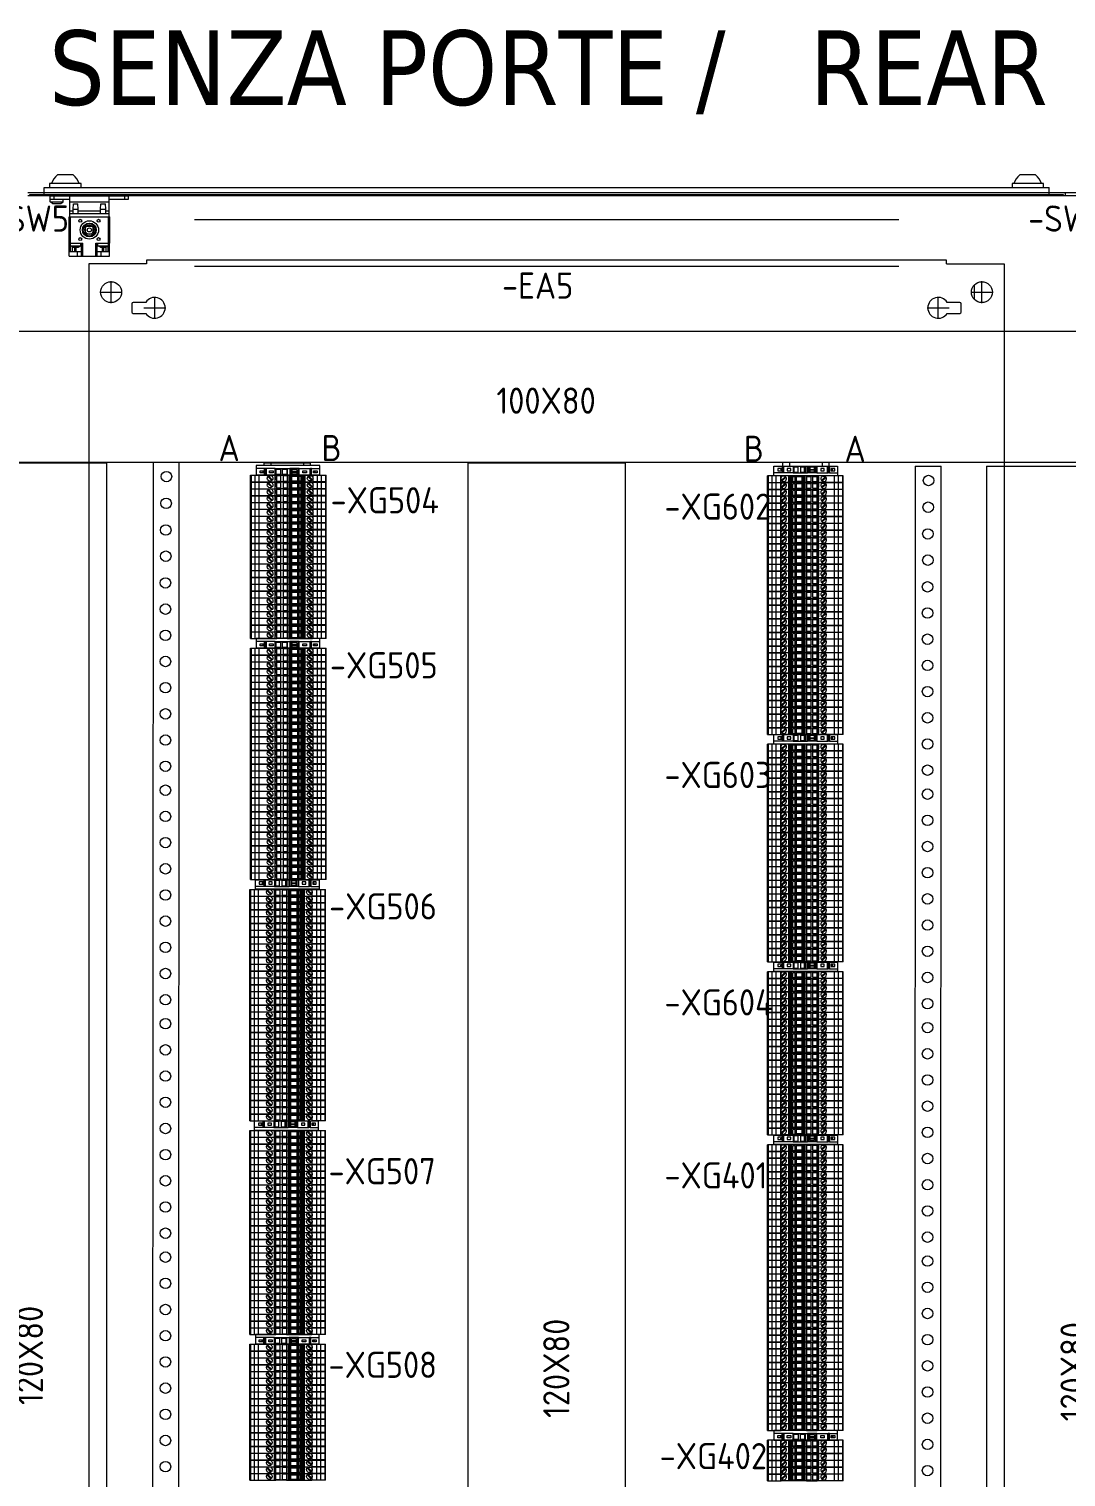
# Model space of a CAD drawing. Header units: millimetres. Extents: x 4959 to 7449, y 754 to 2938.
# Drawn here: x 5863 to 6655, y 1833 to 2938 of the extents above; entities that cross this region are included whole.
import ezdxf
from ezdxf.enums import TextEntityAlignment as Align

# ---------------------------------------------------------------- set-up
doc = ezdxf.new("R2010")
doc.units = ezdxf.units.MM
doc.set_wipeout_variables(frame=1)
doc.layers.add('! NO PLOT !', color=7, linetype='Continuous', true_color=0xff75dd, plot=False)
for name, color, linetype, lineweight in [('000-PI-Oprema', 30, 'Continuous', 5), ('0_1', 7, 'Continuous', 0), ('SI-ORMAR-Oprema', 30, 'Continuous', 5)]:
    doc.layers.add(name, color=color, linetype=linetype, lineweight=lineweight)
for name, color, linetype in [('000-PI-ORMAR', 2, 'Continuous'), ('000-PI_TEXT', 7, 'Continuous'), ('002-PI-Kabelska kanalica', 150, 'Continuous'), ('004-PI-DIN Šina', 3, 'Continuous')]:
    doc.layers.add(name, color=color, linetype=linetype)
doc.styles.add('PI0', font='isocpeur.ttf', dxfattribs={"width": 0.9})
doc.styles.add('Tahoma', font='tahoma.ttf')

# ---------------------------------------------------------------- blocks, each defined once
blk = doc.blocks.new('2000x800_montazna ploca')
at = {"layer": '! NO PLOT !', "color": 18, "linetype": 'ByBlock', "lineweight": 0, "true_color": 0x000000}
for p, q in [((-4316.7, 1616.3), (-4316.7, 1633.1)), ((-3657.7, 1630), (-3657.7, 1619.4)), ((-3651.7, 1616.3), (-3651.7, 1633.1)), ((-4325.1, 1624.7), (-4308.3, 1624.7)), ((-4300.9, 1615.9), (-4300.9, 1609.5)), ((-4290.2, 1616.9), (-4299.9, 1616.9)), ((-4283.4, 1604.3), (-4283.4, 1621.1)), ((-3685, 1604.3), (-3685, 1621.1)), ((-3668.5, 1616.9), (-3678.2, 1616.9)), ((-3667.5, 1609.5), (-3667.5, 1615.9)), ((-3660.1, 1624.7), (-3643.3, 1624.7)), ((-4299.9, 1608.5), (-4290.2, 1608.5)), ((-4291.8, 1612.7), (-4275, 1612.7)), ((-3693.4, 1612.7), (-3676.6, 1612.7)), ((-3678.2, 1608.5), (-3668.5, 1608.5))]:
    blk.add_line(p, q, dxfattribs=at)
for centre in [(-4316.7, 1624.7), (-3651.7, 1624.7)]:
    blk.add_circle(centre, 8, dxfattribs=at)
for centre, radius, start, end in [((-4299.9, 1615.9), 1, 90, 180), ((-4283.4, 1612.7), 8, 211.6682, 148.3318), ((-3685, 1612.7), 8, 31.6682, 328.3318), ((-3668.5, 1615.9), 1, 0, 90), ((-4299.9, 1609.5), 1, 180, 270), ((-3668.5, 1609.5), 1, 270, 0)]:
    blk.add_arc(centre, radius, start, end, dxfattribs=at)
at = {"layer": '000-PI-ORMAR', "color": 18, "linetype": 'ByBlock', "lineweight": 0, "true_color": 0x000000}
for p, q in [((-4289.7, 1649.2), (-4289.7, 1646.2)), ((-3678.7, 1649.2), (-4289.7, 1649.2)), ((-3678.7, 1646.2), (-3678.7, 1649.2)), ((-4289.7, 1646.2), (-4333.7, 1646.2)), ((-4333.7, 1646.2), (-4333.7, -243.8)), ((-3678.7, 1646.2), (-3634.7, 1646.2)), ((-3634.7, 1646.2), (-3634.7, -243.8))]:
    blk.add_line(p, q, dxfattribs=at)
blk = doc.blocks.new('*U208')
at = {"layer": '002-PI-Kabelska kanalica', "color": 0, "linetype": 'ByBlock', "lineweight": 0}
for p, q in [((100, -100), (100, 1327)), ((-20, -100), (100, -100))]:
    blk.add_line(p, q, dxfattribs=at)
blk = doc.blocks.new('sklopka_vrata_8MF1000-2VL')
at = {"layer": '000-PI-Oprema', "color": 0, "linetype": 'ByBlock', "lineweight": 0}
for p, q in [((-30, 0), (30, 0)), ((-30, -4.5), (-30, 0)), ((-27, -2.5), (-27, 0)), ((-15, -16), (-15, 0)), ((15, -16), (15, 0)), ((27, -2.5), (27, 0)), ((30, -2.5), (30, 0)), ((-30, -2.5), (-27, -2.5)), ((-28.1, -5.75), (-30, -4.5)), ((-30, -4.5), (-20, -4.5)), ((-28.1, -5.75), (-21.9, -5.75)), ((-27, -2.5), (-15, -2.5)), ((-21.9, -5.75), (-20, -4.5)), ((-20, -4.5), (-20, -2.5)), ((-15, -4.5), (15, -4.5)), ((-12.5, -10), (-12.2, -6)), ((-12.5, -10), (-8.5, -10)), ((-12.5, -13.499994), (-12.5, -10)), ((-12.2, -6), (-8.8, -6)), ((-8.5, -10), (-8.8, -6)), ((-8.5, -13.499994), (-8.5, -10)), ((8.5, -10), (8.8, -6)), ((8.5, -10), (12.5, -10)), ((8.5, -13.499994), (8.5, -10)), ((8.8, -6), (12.2, -6)), ((12.5, -10), (12.2, -6)), ((12.5, -13.499994), (12.5, -10)), ((15, -2.5), (30, -2.5)), ((-15.5, -16), (15.5, -16)), ((-15.5, -36), (-15.5, -16)), ((-15, -11.5), (-12.499996, -11.5)), ((-15, -13.5), (15, -13.5)), ((-14.5, -38), (-14.5, -16)), ((-8.499996, -11.5), (8.500004, -11.5)), ((12.500004, -11.5), (15, -11.5)), ((14.5, -38), (14.5, -16)), ((15.5, -36), (15.5, -16)), ((-3, -27.802775), (-3, -24.197225)), ((-1.802776, -23), (1.802776, -23)), ((-1.802776, -29), (1.802776, -29)), ((3, -27.802775), (3, -24.197225)), ((-15.5, -36), (-5, -36)), ((-15.49, -42.49), (-8.99, -42.49)), ((-15.49, -45.99), (-15.49, -42.49)), ((-15.400001, -42.49), (-15.400001, -36)), ((-12.6, -39.25), (-14.5, -38)), ((-14.5, -38), (-6.5, -38)), ((-14.400001, -42.49), (-14.400001, -38.065784)), ((-12.936492, -42.49), (-12.936492, -39.02862)), ((-12.6, -39.25), (-8.4, -39.25)), ((-11.000001, -42.49), (-11.000001, -39.249996)), ((-10.000001, -42.49), (-10.000001, -39.249996)), ((-8.99, -42.49), (-6.029656, -42.49)), ((-8.99, -45.99), (-8.99, -42.49)), ((-8.4, -39.25), (-6.5, -38)), ((-6.5, -38), (-6.5, -36)), ((-6.029656, -42.5), (-6.029656, -42.49)), ((-6.029656, -42.5), (-6, -42.5)), ((-6, -46), (-6, -36)), ((-5, -46), (-5, -36)), ((5, -36), (14.5, -36)), ((5, -46), (5, -36)), ((6, -46), (6, -36)), ((6, -42.5), (6.029654, -42.5)), ((6.029654, -42.49), (15.49, -42.49)), ((6.029654, -42.5), (6.029654, -42.49)), ((6.5, -38), (6.5, -36)), ((8.4, -39.25), (6.5, -38)), ((6.5, -38), (14.5, -38)), ((8.4, -39.25), (12.6, -39.25)), ((8.85, -36), (13.15, -36)), ((8.99, -45.99), (8.99, -42.49)), ((10, -42.49), (10, -39.249996)), ((11, -42.49), (11, -39.249996)), ((12.6, -39.25), (14.5, -38)), ((12.936492, -42.49), (12.936492, -39.028624)), ((14.4, -42.49), (14.4, -38.065788)), ((14.5, -36), (15.5, -36)), ((15.4, -42.49), (15.4, -36)), ((15.49, -45.99), (15.49, -42.49)), ((-15.49, -45.99), (-8.99, -45.99)), ((-15.4, -46), (-15.4, -45.99)), ((-15.4, -46), (-5.999961, -46)), ((-8.99, -45.99), (-6.000001, -45.99)), ((-6, -46), (-5, -46)), ((-5, -46), (5, -46)), ((5, -46), (6, -46)), ((6, -45.99), (15.49, -45.99)), ((6.00004, -46), (15.4, -46)), ((15.4, -46), (15.4, -45.99))]:
    blk.add_line(p, q, dxfattribs=at)
for centre, radius in [((-7, -19), 1.15), ((0, -26), 7), ((0, -26), 5.3), ((0, -26), 5.1), ((0, -26), 4.8), ((0, -26), 4.679181), ((7, -19), 1.15), ((-7, -33), 1.15), ((0, -26), 3.579607), ((0, -26), 1.499969), ((7, -33), 1.15)]:
    blk.add_circle(centre, radius, dxfattribs=at)
for radius, start, end in [(3.100426, 165.377152, 194.622848), (3.5, 121.002719, 148.997284), (3.5, 211.002716, 238.997281), (3.100426, 255.377156, 284.622844), (3.100426, 90, 104.622596), (3.100426, 75.377404, 90), (3.5, 31.002716, 58.997281), (3.5, 301.002719, 328.997284), (3.100426, 345.377406, 14.622594)]:
    blk.add_arc((0, -26), radius, start, end, dxfattribs=at)
blk = doc.blocks.new('LL49 W 100-230V')
at = {"layer": '000-PI-Oprema', "color": 0, "linetype": 'ByBlock', "lineweight": 0, "ltscale": 0.25}
for p, q in [((45476.7, 36851.4), (46014.7, 36851.4)), ((46014.7, 36815.4), (45476.7, 36815.4))]:
    blk.add_line(p, q, dxfattribs=at)
blk = doc.blocks.new('*U216')
at = {"layer": '002-PI-Kabelska kanalica', "color": 0, "linetype": 'ByBlock', "lineweight": 0}
for p, q in [((-20, -100), (-20, 1328)), ((100, -100), (100, 1328)), ((-20, -100), (100, -100))]:
    blk.add_line(p, q, dxfattribs=at)
blk = doc.blocks.new('*U213')
at = {"color": 7}
blk.add_wipeout([(-24.3, -7.3), (24.3, -7.3), (24.3, 0), (-24.3, 0)], dxfattribs=at).dxf.layer = '000-PI-Oprema'
at = {"layer": '000-PI-Oprema', "color": 7, "ltscale": 0.25}
blk.add_line((-24.3, 0), (24.3, 0), dxfattribs=at)
at = {"layer": '000-PI-Oprema', "color": 7}
for p, q in [((-18, 0), (-18, -5.1)), ((-17.1, 0), (-17.1, -5.1)), ((-17, -5.1), (-17, 0)), ((-16.7, -5.1), (-16.7, 0)), ((-9.7, 0), (-9.7, -5.1)), ((-9, 0), (-9, -0.6)), ((-1, -0.6), (-1, 0)), ((-0.3, 0), (-0.3, -5.1)), ((1.4, -5.1), (1.4, 0)), ((2.3, -5.1), (2.3, 0)), ((7.7, -5.1), (7.7, 0)), ((8.5, 0), (8.5, -5.1)), ((16.7, -5.1), (16.7, 0)), ((17, 0), (17, -5.1)), ((17.1, 0), (17.1, -5.1)), ((18, 0), (18, -5.1)), ((24.3, 0), (24.3, -7.3)), ((-24.3, -7.3), (-24.3, 0)), ((-18, -5.1), (-24.3, -5.1)), ((24.3, -7.3), (-24.3, -7.3)), ((-21.4, -1.7), (-21.4, -3.4)), ((-18.5, -1.7), (-21.4, -1.7)), ((-21.4, -3.4), (-18.5, -3.4)), ((-19, -2.4), (-19.1, -2.4)), ((-19.1, -2.4), (-19.1, -2.8)), ((-19, -2.8), (-19.1, -2.8)), ((-19, -2.4), (-18.5, -2.4)), ((-19, -2.8), (-19, -2.4)), ((-19, -2.8), (-18.5, -2.8)), ((-18.5, -2.4), (-18.5, -1.7)), ((-18.5, -2.8), (-18.5, -2.4)), ((-18.5, -3.4), (-18.5, -2.8)), ((-17.1, -5.1), (-18, -5.1)), ((-17, -5.1), (-17.1, -5.1)), ((-16.7, -5.1), (-17, -5.1)), ((-9.7, -5.1), (-16.7, -5.1)), ((-14.1, -1.7), (-14.1, -3.4)), ((-11.4, -1.7), (-14.1, -1.7)), ((-14.1, -3.4), (-11.4, -3.4)), ((-11.4, -3.4), (-11.4, -1.7)), ((-9.7, -5.1), (-9, -5.1)), ((-9, -0.6), (-9, -4.6)), ((-5.8, -0.6), (-9, -0.6)), ((-9, -4.6), (-9, -5.1)), ((-9, -4.6), (-5.8, -4.6)), ((-9, -5.1), (-1, -5.1)), ((-5.8, -4.6), (-5.8, -0.6)), ((-4.1, -0.6), (-4.1, -4.6)), ((-1, -0.6), (-4.1, -0.6)), ((-4.1, -4.6), (-1, -4.6)), ((-1, -4.6), (-1, -0.6)), ((-1, -5.1), (-1, -4.6)), ((-1, -5.1), (-0.3, -5.1)), ((-0.3, -5.1), (1.4, -5.1)), ((2.3, -5.1), (1.4, -5.1)), ((7.7, -5.1), (2.3, -5.1)), ((6.7, -0.8), (3.2, -0.8)), ((3.2, -0.8), (3.2, -2.4)), ((3.2, -2.4), (6.7, -2.4)), ((3.2, -2.4), (3.2, -2.8)), ((3.2, -2.8), (6.7, -2.8)), ((3.2, -2.8), (3.2, -4.3)), ((3.2, -4.3), (6.7, -4.3)), ((6.7, -2.4), (6.7, -0.8)), ((6.7, -2.8), (6.7, -2.4)), ((6.7, -4.3), (6.7, -2.8)), ((8.5, -5.1), (7.7, -5.1)), ((8.5, -5.1), (16.7, -5.1)), ((11.4, -1.7), (11.4, -3.4)), ((14.1, -1.7), (11.4, -1.7)), ((11.4, -3.4), (14.1, -3.4)), ((14.1, -3.4), (14.1, -1.7)), ((16.7, -5.1), (17, -5.1)), ((17, -5.1), (17.1, -5.1)), ((18, -5.1), (17.1, -5.1)), ((18, -5.1), (24.3, -5.1)), ((22.2, -1.7), (19.5, -1.7)), ((19.5, -1.7), (19.5, -2.4)), ((19.5, -2.4), (19.9, -2.4)), ((19.5, -2.4), (19.5, -2.8)), ((19.5, -2.8), (19.5, -3.4)), ((19.5, -2.8), (19.9, -2.8)), ((19.5, -3.4), (22.2, -3.4)), ((20.6, -2.4), (19.9, -2.4)), ((19.9, -2.8), (19.9, -2.4)), ((20.6, -2.8), (19.9, -2.8)), ((20.6, -2.8), (20.6, -2.4)), ((22.2, -3.4), (22.2, -1.7))]:
    blk.add_line(p, q, dxfattribs=at)
blk = doc.blocks.new('*U143')
at = {"color": 0, "linetype": 'ByBlock', "lineweight": 0, "ltscale": 0.25}
blk.add_lwpolyline([(-24.3, 0), (-24.3, -7.3), (24.3, -7.3), (24.3, 0), (-24.3, 0)], dxfattribs=at)
at = {"layer": '000-PI-Oprema', "color": 0, "linetype": 'ByBlock', "lineweight": 0}
for p, q in [((24.3, 0), (-24.3, 0)), ((24.3, -7.3), (24.3, 0)), ((-24.3, 0), (-24.3, -7.3)), ((-18, -2.2), (-24.3, -2.2)), ((-21.4, -5.6), (-21.4, -3.9)), ((-21.4, -3.9), (-18.5, -3.9)), ((-18.5, -5.6), (-21.4, -5.6)), ((-19, -4.6), (-19.1, -4.6)), ((-19.1, -5), (-19.1, -4.6)), ((-19, -5), (-19.1, -5)), ((-19, -4.6), (-19, -5)), ((-19, -4.6), (-18.5, -4.6)), ((-19, -5), (-18.5, -5)), ((-18.5, -3.9), (-18.5, -4.6)), ((-18.5, -4.6), (-18.5, -5)), ((-18.5, -5), (-18.5, -5.6)), ((-18, -7.3), (-18, -2.2)), ((-17.1, -2.2), (-18, -2.2)), ((-17.1, -7.3), (-18, -7.3)), ((-17.1, -7.3), (-17.1, -2.2)), ((-17, -2.2), (-17.1, -2.2)), ((-17, -7.3), (-17.1, -7.3)), ((-17, -2.2), (-17, -7.3)), ((-16.7, -2.2), (-17, -2.2)), ((-16.7, -7.3), (-17, -7.3)), ((-16.7, -2.2), (-16.7, -7.3)), ((-9.7, -2.2), (-16.7, -2.2)), ((-14.1, -3.9), (-11.4, -3.9)), ((-14.1, -5.6), (-14.1, -3.9)), ((-11.4, -5.6), (-14.1, -5.6)), ((-11.4, -3.9), (-11.4, -5.6)), ((-9.7, -2.2), (-9, -2.2)), ((-9.7, -7.3), (-9.7, -2.2)), ((-9.7, -7.3), (-9, -7.3)), ((-9, -2.8), (-9, -2.2)), ((-9, -2.2), (-1, -2.2)), ((-9, -6.8), (-9, -2.8)), ((-9, -2.8), (-5.8, -2.8)), ((-5.8, -6.8), (-9, -6.8)), ((-9, -7.3), (-9, -6.8)), ((-5.8, -2.8), (-5.8, -6.8)), ((-4.1, -2.8), (-1, -2.8)), ((-4.1, -6.8), (-4.1, -2.8)), ((-1, -6.8), (-4.1, -6.8)), ((-1, -2.2), (-1, -2.8)), ((-1, -2.2), (-0.3, -2.2)), ((-1, -2.8), (-1, -6.8)), ((-1, -6.8), (-1, -7.3)), ((-0.3, -2.2), (1.4, -2.2)), ((-0.3, -7.3), (-0.3, -2.2)), ((2.3, -2.2), (1.4, -2.2)), ((1.4, -2.2), (1.4, -7.3)), ((7.7, -2.2), (2.3, -2.2)), ((2.3, -2.2), (2.3, -7.3)), ((3.2, -3), (6.7, -3)), ((3.2, -4.6), (3.2, -3)), ((3.2, -4.6), (6.7, -4.6)), ((3.2, -5), (3.2, -4.6)), ((3.2, -5), (6.7, -5)), ((3.2, -6.5), (3.2, -5)), ((6.7, -6.5), (3.2, -6.5)), ((6.7, -3), (6.7, -4.6)), ((6.7, -4.6), (6.7, -5)), ((6.7, -5), (6.7, -6.5)), ((7.7, -2.2), (7.7, -7.3)), ((8.5, -2.2), (7.7, -2.2)), ((8.5, -7.3), (8.5, -2.2)), ((8.5, -2.2), (16.7, -2.2)), ((11.4, -3.9), (14.1, -3.9)), ((11.4, -5.6), (11.4, -3.9)), ((14.1, -5.6), (11.4, -5.6)), ((14.1, -3.9), (14.1, -5.6)), ((16.7, -2.2), (16.7, -7.3)), ((16.7, -2.2), (17, -2.2)), ((17, -7.3), (17, -2.2)), ((17, -2.2), (17.1, -2.2)), ((18, -2.2), (17.1, -2.2)), ((17.1, -7.3), (17.1, -2.2)), ((18, -2.2), (24.3, -2.2)), ((18, -7.3), (18, -2.2)), ((19.5, -4.6), (19.5, -3.9)), ((19.5, -3.9), (22.2, -3.9)), ((19.5, -5), (19.5, -4.6)), ((19.5, -4.6), (19.9, -4.6)), ((19.5, -5), (19.9, -5)), ((19.5, -5.6), (19.5, -5)), ((22.2, -5.6), (19.5, -5.6)), ((19.9, -4.6), (19.9, -5)), ((20.6, -4.6), (19.9, -4.6)), ((20.6, -5), (19.9, -5)), ((20.6, -4.6), (20.6, -5)), ((22.2, -3.9), (22.2, -5.6))]:
    blk.add_line(p, q, dxfattribs=at)
at = {"layer": '000-PI-Oprema', "color": 0, "linetype": 'ByBlock', "lineweight": 0, "ltscale": 0.25}
blk.add_line((24.3, -7.3), (-24.3, -7.3), dxfattribs=at)
blk = doc.blocks.new('*U222')
at = {"color": 7}
blk.add_wipeout([(-24.3, -7.3), (24.3, -7.3), (24.3, 0), (-24.3, 0)], dxfattribs=at).dxf.layer = '000-PI-Oprema'
at = {"layer": '000-PI-Oprema', "color": 7, "ltscale": 0.25}
blk.add_line((-24.3, 0), (24.3, 0), dxfattribs=at)
at = {"layer": '000-PI-Oprema', "color": 7}
for p, q in [((-18, 0), (-18, -5.1)), ((-17.1, 0), (-17.1, -5.1)), ((-17, -5.1), (-17, 0)), ((-16.7, -5.1), (-16.7, 0)), ((-9.7, 0), (-9.7, -5.1)), ((-9, 0), (-9, -0.6)), ((-1, -0.6), (-1, 0)), ((-0.3, 0), (-0.3, -5.1)), ((1.4, -5.1), (1.4, 0)), ((2.3, -5.1), (2.3, 0)), ((7.7, -5.1), (7.7, 0)), ((8.5, 0), (8.5, -5.1)), ((16.7, -5.1), (16.7, 0)), ((17, 0), (17, -5.1)), ((17.1, 0), (17.1, -5.1)), ((18, 0), (18, -5.1)), ((24.3, 0), (24.3, -7.3)), ((-24.3, -7.3), (-24.3, 0)), ((-18, -5.1), (-24.3, -5.1)), ((24.3, -7.3), (-24.3, -7.3)), ((-21.4, -1.7), (-21.4, -3.4)), ((-18.5, -1.7), (-21.4, -1.7)), ((-21.4, -3.4), (-18.5, -3.4)), ((-19, -2.4), (-19.1, -2.4)), ((-19.1, -2.4), (-19.1, -2.8)), ((-19, -2.8), (-19.1, -2.8)), ((-19, -2.4), (-18.5, -2.4)), ((-19, -2.8), (-19, -2.4)), ((-19, -2.8), (-18.5, -2.8)), ((-18.5, -2.4), (-18.5, -1.7)), ((-18.5, -2.8), (-18.5, -2.4)), ((-18.5, -3.4), (-18.5, -2.8)), ((-17.1, -5.1), (-18, -5.1)), ((-17, -5.1), (-17.1, -5.1)), ((-16.7, -5.1), (-17, -5.1)), ((-9.7, -5.1), (-16.7, -5.1)), ((-14.1, -1.7), (-14.1, -3.4)), ((-11.4, -1.7), (-14.1, -1.7)), ((-14.1, -3.4), (-11.4, -3.4)), ((-11.4, -3.4), (-11.4, -1.7)), ((-9.7, -5.1), (-9, -5.1)), ((-9, -0.6), (-9, -4.6)), ((-5.8, -0.6), (-9, -0.6)), ((-9, -4.6), (-9, -5.1)), ((-9, -4.6), (-5.8, -4.6)), ((-9, -5.1), (-1, -5.1)), ((-5.8, -4.6), (-5.8, -0.6)), ((-4.1, -0.6), (-4.1, -4.6)), ((-1, -0.6), (-4.1, -0.6)), ((-4.1, -4.6), (-1, -4.6)), ((-1, -4.6), (-1, -0.6)), ((-1, -5.1), (-1, -4.6)), ((-1, -5.1), (-0.3, -5.1)), ((-0.3, -5.1), (1.4, -5.1)), ((2.3, -5.1), (1.4, -5.1)), ((7.7, -5.1), (2.3, -5.1)), ((6.7, -0.8), (3.2, -0.8)), ((3.2, -0.8), (3.2, -2.4)), ((3.2, -2.4), (6.7, -2.4)), ((3.2, -2.4), (3.2, -2.8)), ((3.2, -2.8), (6.7, -2.8)), ((3.2, -2.8), (3.2, -4.3)), ((3.2, -4.3), (6.7, -4.3)), ((6.7, -2.4), (6.7, -0.8)), ((6.7, -2.8), (6.7, -2.4)), ((6.7, -4.3), (6.7, -2.8)), ((8.5, -5.1), (7.7, -5.1)), ((8.5, -5.1), (16.7, -5.1)), ((11.4, -1.7), (11.4, -3.4)), ((14.1, -1.7), (11.4, -1.7)), ((11.4, -3.4), (14.1, -3.4)), ((14.1, -3.4), (14.1, -1.7)), ((16.7, -5.1), (17, -5.1)), ((17, -5.1), (17.1, -5.1)), ((18, -5.1), (17.1, -5.1)), ((18, -5.1), (24.3, -5.1)), ((22.2, -1.7), (19.5, -1.7)), ((19.5, -1.7), (19.5, -2.4)), ((19.5, -2.4), (19.9, -2.4)), ((19.5, -2.4), (19.5, -2.8)), ((19.5, -2.8), (19.5, -3.4)), ((19.5, -2.8), (19.9, -2.8)), ((19.5, -3.4), (22.2, -3.4)), ((20.6, -2.4), (19.9, -2.4)), ((19.9, -2.8), (19.9, -2.4)), ((20.6, -2.8), (19.9, -2.8)), ((20.6, -2.8), (20.6, -2.4)), ((22.2, -3.4), (22.2, -1.7))]:
    blk.add_line(p, q, dxfattribs=at)
blk = doc.blocks.new('*U220')
at = {"layer": '002-PI-Kabelska kanalica', "color": 0, "linetype": 'ByBlock', "lineweight": 0}
for q in [(-20, 1327), (100, -100)]:
    blk.add_line((-20, -100), q, dxfattribs=at)
blk = doc.blocks.new('*U219')
at = {"layer": '002-PI-Kabelska kanalica', "color": 0, "linetype": 'ByBlock', "lineweight": 0}
for p, q in [((-20, -100), (-20, 1943)), ((80, -100), (80, 1943))]:
    blk.add_line(p, q, dxfattribs=at)
blk = doc.blocks.new('UT 2.5 MT - 3046362')
at = {"layer": '000-PI-Oprema', "color": 0, "linetype": 'ByBlock', "lineweight": 0}
for p, q in [((53710, 41740.1), (53710, 41729.7)), ((53710, 41740.1), (53715.1, 41740.1)), ((53715.1, 41739.5), (53710, 41739.5)), ((53710, 41736.5), (53715.1, 41736.5)), ((53715.1, 41717.7), (53715.1, 41740.1)), ((53710, 41733.5), (53715.1, 41733.5)), ((53710, 41730), (53715.1, 41730)), ((53710, 41711.5), (53710, 41729.7)), ((53710, 41723.9), (53715.1, 41723.9)), ((53710, 41723.8), (53710, 41723.8)), ((53715.1, 41723.8), (53710, 41723.8)), ((53715.1, 41723.4), (53710, 41723.4)), ((53710, 41722.8), (53715.1, 41722.8)), ((53710.8, 41721.8), (53710.8, 41722.6)), ((53710.8, 41722.6), (53714.3, 41722.6)), ((53710.8, 41722.6), (53710.8, 41722.6)), ((53711.1, 41729.1), (53711.1, 41729.1)), ((53711.1, 41729.1), (53714.1, 41726)), ((53711.6, 41729.6), (53711.6, 41729.6)), ((53714.6, 41726.5), (53711.6, 41729.6)), ((53711.6, 41723.9), (53714.2, 41723.9)), ((53711.6, 41723.9), (53711.6, 41723.9)), ((53714.1, 41726), (53714.1, 41726)), ((53714.2, 41723.9), (53714.2, 41723.9)), ((53714.3, 41721.8), (53714.3, 41722.6)), ((53714.3, 41722.6), (53714.3, 41722.6)), ((53714.6, 41726.5), (53714.6, 41726.5)), ((53714.8, 41728.9), (53714.8, 41728.9)), ((53714.8, 41726.8), (53714.8, 41728.9)), ((53714.8, 41726.8), (53714.8, 41726.8)), ((53715.1, 41723.8), (53715.1, 41723.8)), ((53710, 41721.1), (53710, 41721.1)), ((53710, 41716.1), (53710, 41716.1)), ((53710, 41710.3), (53710, 41711.5)), ((53715.1, 41711.5), (53710, 41711.5)), ((53710.1, 41718.4), (53710.1, 41721.8)), ((53710.1, 41721.8), (53710.1, 41721.8)), ((53710.1, 41721.8), (53715, 41721.8)), ((53715, 41718.4), (53710.1, 41718.4)), ((53710.1, 41718.2), (53710.1, 41718.4)), ((53710.1, 41718.2), (53710.8, 41718.2)), ((53710.7, 41720.8), (53710.7, 41719.4)), ((53710.7, 41720.8), (53714.3, 41720.8)), ((53710.7, 41719.4), (53710.7, 41719.2)), ((53710.8, 41719.2), (53710.7, 41719.2)), ((53714.3, 41719.2), (53710.8, 41719.2)), ((53710.8, 41711.8), (53710.8, 41718.2)), ((53714.3, 41718.2), (53710.8, 41718.2)), ((53710.8, 41712.8), (53710.8, 41713.8)), ((53710.8, 41713.8), (53710.8, 41713.8)), ((53710.8, 41713.7), (53714.3, 41713.7)), ((53710.8, 41712.6), (53710.8, 41712.8)), ((53710.8, 41712.8), (53714.3, 41712.8)), ((53710.8, 41712.6), (53710.8, 41712.6)), ((53710.8, 41712.6), (53714.3, 41712.6)), ((53710.8, 41711.8), (53714.3, 41711.8)), ((53710.8, 41711.8), (53710.8, 41711.8)), ((53714.3, 41711.8), (53710.8, 41711.8)), ((53714.3, 41719.2), (53714.3, 41720.8)), ((53714.3, 41711.8), (53714.3, 41718.2)), ((53715, 41718.2), (53714.3, 41718.2)), ((53714.3, 41717.7), (53715.1, 41717.7)), ((53715.1, 41716.6), (53714.3, 41716.6)), ((53714.3, 41712.8), (53714.3, 41713.8)), ((53714.3, 41713.8), (53714.3, 41713.8)), ((53714.3, 41712.6), (53714.3, 41712.8)), ((53714.3, 41712.6), (53714.3, 41712.6)), ((53714.3, 41711.8), (53714.3, 41711.8)), ((53715, 41718.4), (53715, 41721.8)), ((53715, 41721.8), (53715, 41721.8)), ((53715, 41718.2), (53715, 41718.4)), ((53715.1, 41721.1), (53715.1, 41721.1)), ((53715.1, 41717.7), (53715.1, 41716.6)), ((53715.1, 41717.7), (53715.1, 41717.7)), ((53715.1, 41717.7), (53715.1, 41717.7)), ((53715.1, 41716.6), (53715.1, 41716.6)), ((53715.1, 41711.5), (53715.1, 41716.6)), ((53715.1, 41716.1), (53715.1, 41716.1)), ((53715.1, 41710.3), (53715.1, 41711.5)), ((53710, 41710.3), (53710, 41702.3)), ((53710, 41710.3), (53710, 41710.3)), ((53715.1, 41710.3), (53710, 41710.3)), ((53710, 41701.1), (53710, 41702.3)), ((53710, 41702.3), (53710, 41702.3)), ((53710, 41702.3), (53715.1, 41702.3)), ((53710, 41682.3), (53710, 41701.1)), ((53710, 41701.1), (53715.1, 41701.1)), ((53710.6, 41710.3), (53710.6, 41710.3)), ((53710.6, 41707.1), (53710.6, 41710.3)), ((53710.6, 41707.1), (53710.6, 41707.1)), ((53714.6, 41707.1), (53710.6, 41707.1)), ((53710.6, 41702.3), (53710.6, 41705.4)), ((53710.6, 41705.4), (53710.6, 41705.4)), ((53710.6, 41705.4), (53714.6, 41705.4)), ((53710.6, 41702.3), (53710.6, 41702.3)), ((53711.6, 41701.1), (53711.6, 41701.1)), ((53714.2, 41701.1), (53711.6, 41701.1)), ((53714.2, 41701.1), (53714.2, 41701.1)), ((53714.6, 41710.3), (53714.6, 41710.3)), ((53714.6, 41710.3), (53714.6, 41707.1)), ((53714.6, 41707.1), (53714.6, 41707.1)), ((53714.6, 41705.4), (53714.6, 41705.4)), ((53714.6, 41705.4), (53714.6, 41702.3)), ((53714.6, 41702.3), (53714.6, 41702.3)), ((53715.1, 41710.3), (53715.1, 41710.3)), ((53715.1, 41710.3), (53715.1, 41702.3)), ((53715.1, 41702.3), (53715.1, 41702.3)), ((53715.1, 41701.1), (53715.1, 41702.3)), ((53715.1, 41682.3), (53715.1, 41701.1)), ((53711.1, 41698.4), (53714.1, 41695.4)), ((53714.6, 41695.9), (53711.6, 41698.9)), ((53714.8, 41698.2), (53714.8, 41696.1)), ((53714.8, 41698.2), (53714.8, 41698.2)), ((53714.8, 41696.1), (53714.8, 41696.1)), ((53710, 41688.9), (53715.1, 41688.9)), ((53710, 41685.9), (53715.1, 41685.9)), ((53710, 41682.3), (53710, 41683)), ((53715.1, 41682.8), (53710, 41682.8)), ((53710, 41682.3), (53715.1, 41682.3))]:
    blk.add_line(p, q, dxfattribs=at)
for centre, radius, start, end in [((53712.9, 41727.8), 2.17, 120.4503, 270), ((53712.9, 41727.8), 2.17, 270, 330.8754), ((53712.9, 41727.8), 2.17, 29.1246, 59.5497), ((53712.9, 41697.2), 2.18, 90, 270), ((53712.9, 41697.2), 2.18, 29.1246, 90), ((53712.9, 41697.2), 2.18, 270, 330.8754)]:
    blk.add_arc(centre, radius, start, end, dxfattribs=at)
for start_param, end_param in [(-1.570796, -1.039338), (-2.102255, -1.570796)]:
    blk.add_ellipse((53712.9, 41727.8), major_axis=(-2.18, 0), ratio=1, start_param=start_param, end_param=end_param, dxfattribs=at)

msp = doc.modelspace()

# ---------------------------------------------------------------- linework, layer by layer
at = {"color": 0, "linetype": 'ByBlock', "lineweight": 0}
for p, q in [((6042.271, 2604.91), (6042.271, 2607.11)), ((6042.271, 2607.11), (6077.271, 2607.11)), ((6047.271, 2607.11), (6047.271, 2604.91)), ((6072.271, 2607.11), (6072.271, 2604.91)), ((6077.271, 2607.11), (6077.271, 2604.91)), ((6438.271, 2604.437), (6438.271, 2607.585)), ((6438.271, 2607.585), (6473.271, 2607.585)), ((6443.271, 2607.585), (6443.271, 2604.437)), ((6468.271, 2607.585), (6468.271, 2604.437)), ((6473.271, 2607.585), (6473.271, 2604.437))]:
    msp.add_line(p, q, dxfattribs=at)
at = {"layer": '000-PI-ORMAR', "color": 0, "linetype": 'ByBlock', "lineweight": 0}
for p, q in [((5902.271, 2820.287), (5878.271, 2820.287)), ((5878.271, 2820.287), (5878.271, 2817.387)), ((5896.271, 2826.887), (5884.271, 2826.887)), ((5902.271, 2817.387), (5902.271, 2820.287)), ((6637.271, 2820.287), (6613.271, 2820.287)), ((6613.271, 2820.287), (6613.271, 2817.387)), ((6631.271, 2826.887), (6619.271, 2826.887)), ((6637.271, 2817.387), (6637.271, 2820.287)), ((5861.771, 2813.387), (5874.021, 2813.387)), ((6653.783, 2810.887), (5861.783, 2810.887)), ((5863.271, 2810.887), (5863.271, 2811.887)), ((5863.271, 2811.887), (5874.021, 2811.887)), ((5874.021, 2810.887), (5874.021, 2817.387)), ((5874.021, 2817.387), (6641.521, 2817.387)), ((5874.021, 2813.387), (6641.521, 2813.387)), ((5874.021, 2811.887), (6641.521, 2811.887)), ((6641.521, 2810.887), (6641.521, 2817.387)), ((6641.521, 2813.387), (6653.771, 2813.387)), ((6641.521, 2811.887), (6652.271, 2811.887)), ((6652.271, 2811.887), (6652.271, 2810.887)), ((6653.771, 2813.387), (6653.771, 2810.887)), ((6653.771, 2813.387), (6666.021, 2813.387)), ((7445.783, 2810.887), (6653.783, 2810.887))]:
    msp.add_line(p, q, dxfattribs=at)
for centre, start, end in [((5890.667, 2817.692), 124.82083, 166.605416), ((5889.876, 2817.692), 13.394584, 55.17917), ((6625.667, 2817.692), 124.82083, 166.605416), ((6624.876, 2817.692), 13.394584, 55.17917)]:
    msp.add_arc(centre, 11.2, start, end, dxfattribs=at)
at = {"layer": '004-PI-DIN Šina', "color": 0, "linetype": 'ByBlock', "lineweight": 0}
for p, q in [((5957.285, 2607.525), (5956.771, 1180.11)), ((5957.285, 2607.525), (5977.285, 2607.525)), ((5976.771, 1180.11), (5977.285, 2607.525)), ((6539.285, 2604.535), (6538.771, 1177.12)), ((6539.285, 2604.535), (6559.285, 2604.535)), ((6558.771, 1177.12), (6559.285, 2604.535))]:
    msp.add_line(p, q, dxfattribs=at)
at = {"layer": '004-PI-DIN Šina', "color": 0, "linetype": 'ByBlock', "lineweight": 0, "ltscale": 0.01}
for centre in [(5967.542, 2596.553), (5967.542, 2596.553), (6549.542, 2593.563), (6549.542, 2593.563), (5967.285, 2576.153), (5967.285, 2576.153), (5967.285, 2576.153), (6549.285, 2573.163), (6549.285, 2573.163), (6549.285, 2573.163), (5967.028, 2555.753), (6549.028, 2552.764), (5967.028, 2535.753), (6549.028, 2532.764), (5966.771, 2515.353), (6548.771, 2512.364), (5966.771, 2495.353), (6548.771, 2492.364), (5966.771, 2475.353), (6548.771, 2472.364), (5966.771, 2455.353), (6548.771, 2452.364), (5966.771, 2435.353), (6548.771, 2432.364), (5966.771, 2415.353), (6548.771, 2412.364), (5966.771, 2395.353), (6548.771, 2392.364), (5966.771, 2375.353), (6548.771, 2372.364), (5966.771, 2357.059), (6548.771, 2354.07), (5966.771, 2337.059), (5966.771, 2337.059), (6548.771, 2334.07), (6548.771, 2334.07), (5966.771, 2317.059), (6548.771, 2314.07), (5966.771, 2297.059), (6548.771, 2294.07), (5966.771, 2277.059), (6548.771, 2274.07), (5966.771, 2257.059), (6548.771, 2254.07), (5966.771, 2237.059), (6548.771, 2234.07), (5966.771, 2217.059), (6548.771, 2214.07), (5966.771, 2197.059), (6548.771, 2194.07), (5966.771, 2178.765), (6548.771, 2175.775), (5966.771, 2158.765), (5966.771, 2158.765), (6548.771, 2155.775), (6548.771, 2155.775), (5966.771, 2138.765), (6548.771, 2135.775), (5966.771, 2118.765), (6548.771, 2115.775), (5966.771, 2098.765), (6548.771, 2095.775), (5966.771, 2078.765), (6548.771, 2075.775), (5966.771, 2058.765), (6548.771, 2055.775), (5966.771, 2038.765), (6548.771, 2035.775), (5966.771, 2018.765), (6548.771, 2015.775), (5966.771, 2000.471), (6548.771, 1997.481), (5966.771, 1980.471), (5966.771, 1980.471), (6548.771, 1977.481), (6548.771, 1977.481), (5966.771, 1960.471), (6548.771, 1957.481), (5966.771, 1940.471), (6548.771, 1937.481), (5966.771, 1920.471), (6548.771, 1917.481), (5966.771, 1900.471), (6548.771, 1897.481), (5966.771, 1880.471), (6548.771, 1877.481), (5966.771, 1860.471), (6548.771, 1857.481), (5966.771, 1840.471), (6548.771, 1837.481)]:
    msp.add_circle(centre, 4, dxfattribs=at)

# ---------------------------------------------------------------- block references
at = {"color": 0, "linetype": 'ByBlock', "lineweight": 0, "ltscale": 0.25, "xscale": -1, "rotation": 270}
for p in [(-35650.514, -51117.553), (-35650.514, -51122.753), (-35650.514, -51127.953), (-35650.514, -51133.153), (-35650.514, -51138.353), (-35650.514, -51143.553), (-35650.514, -51148.753), (-35650.514, -51153.953), (-35650.514, -51159.153), (-35650.514, -51164.353), (-35650.514, -51169.553), (-35650.514, -51174.753), (-35650.514, -51179.953), (-35650.514, -51185.153), (-35650.514, -51190.353), (-35650.514, -51195.553), (-35650.514, -51200.753), (-35650.514, -51205.953), (-35650.514, -51211.153), (-35650.514, -51216.353), (-35650.514, -51221.553), (-35650.514, -51226.753), (-35650.514, -51231.953), (-35650.514, -51237.153), (-35650.514, -51249.653), (-35650.514, -51254.853), (-35650.514, -51260.053), (-35650.514, -51265.253), (-35650.514, -51270.453), (-35650.514, -51275.653), (-35650.514, -51280.853), (-35650.514, -51286.053), (-35650.514, -51291.253), (-35650.514, -51296.453), (-35650.514, -51301.653), (-35650.514, -51306.853), (-35650.514, -51312.053), (-35650.514, -51317.253), (-35650.514, -51322.453), (-35650.514, -51327.653), (-35650.514, -51332.853), (-35650.514, -51338.053), (-35650.514, -51343.253), (-35650.514, -51348.453), (-35650.514, -51353.653), (-35650.514, -51358.853), (-35650.514, -51364.053), (-35650.514, -51369.253), (-35650.514, -51374.453), (-35650.514, -51379.653), (-35650.514, -51384.853), (-35650.514, -51390.053), (-35650.514, -51395.253), (-35650.514, -51400.453), (-35650.514, -51405.653), (-35650.514, -51410.853), (-35651.114, -51444.153), (-35651.114, -51449.353), (-35651.114, -51454.553), (-35651.114, -51459.753), (-35651.114, -51464.953), (-35651.114, -51470.153), (-35651.114, -51475.353), (-35651.114, -51480.553), (-35651.114, -51485.753), (-35651.114, -51490.953), (-35651.114, -51496.153), (-35651.114, -51501.353), (-35651.114, -51506.553), (-35651.114, -51511.753), (-35651.114, -51516.953), (-35651.114, -51522.153), (-35651.114, -51527.353), (-35651.114, -51532.553), (-35651.114, -51537.753), (-35651.114, -51542.953), (-35651.114, -51548.153), (-35651.114, -51553.353), (-35651.114, -51558.553), (-35651.114, -51563.753), (-35651.114, -51568.953), (-35651.114, -51574.153), (-35651.114, -51579.353), (-35651.114, -51584.553), (-35651.114, -51589.753), (-35651.114, -51594.953), (-35651.114, -51617.853), (-35651.114, -51623.053), (-35651.114, -51628.253), (-35651.114, -51633.453), (-35651.114, -51638.653), (-35651.114, -51643.853), (-35651.114, -51649.053), (-35651.114, -51654.253), (-35651.114, -51659.453), (-35651.114, -51664.653), (-35651.114, -51669.853), (-35651.114, -51675.053), (-35651.114, -51680.253), (-35651.114, -51685.453), (-35651.114, -51690.653), (-35651.114, -51695.853), (-35651.114, -51701.053), (-35651.114, -51706.253), (-35651.114, -51711.453), (-35651.114, -51716.653), (-35651.114, -51721.853), (-35651.114, -51727.053), (-35651.114, -51732.253), (-35651.114, -51737.453), (-35651.114, -51742.653), (-35651.114, -51747.853), (-35651.114, -51753.053), (-35651.114, -51758.253), (-35651.114, -51763.453), (-35651.114, -51768.653), (-35651.114, -51781.153), (-35651.114, -51786.353), (-35651.114, -51791.553), (-35651.114, -51796.753), (-35651.114, -51801.953), (-35651.114, -51807.153), (-35651.114, -51812.353), (-35651.114, -51817.553), (-35651.114, -51822.753), (-35651.114, -51827.953), (-35651.114, -51833.153), (-35651.114, -51838.353), (-35651.114, -51843.553), (-35651.114, -51848.753), (-35651.114, -51853.953), (-35651.114, -51859.153), (-35651.114, -51864.353), (-35651.114, -51869.553), (-35651.114, -51874.753), (-35651.114, -51879.953)]:
    msp.add_blockref('UT 2.5 MT - 3046362', p, dxfattribs=at)
at = {"color": 0, "linetype": 'ByBlock', "lineweight": 0, "ltscale": 0.25, "rotation": 90}
for p in [(48166.657, -51118.026), (48166.657, -51123.226), (48166.657, -51128.426), (48166.657, -51133.626), (48166.657, -51138.826), (48166.657, -51144.026), (48166.657, -51149.226), (48166.657, -51154.426), (48166.657, -51159.626), (48166.657, -51164.826), (48166.657, -51170.026), (48166.657, -51175.226), (48166.657, -51180.426), (48166.657, -51185.626), (48166.657, -51190.826), (48166.657, -51196.026), (48166.657, -51201.226), (48166.657, -51206.426), (48166.657, -51211.626), (48166.657, -51216.826), (48166.657, -51222.026), (48166.657, -51227.226), (48166.657, -51232.426), (48166.657, -51237.626), (48166.657, -51242.826), (48166.657, -51248.026), (48166.657, -51253.226), (48166.657, -51258.426), (48166.657, -51263.626), (48166.657, -51268.826), (48166.657, -51274.026), (48166.657, -51279.226), (48166.657, -51284.426), (48166.657, -51289.626), (48166.657, -51294.826), (48166.657, -51300.026), (48166.657, -51322.926), (48166.657, -51328.126), (48166.657, -51333.326), (48166.657, -51338.526), (48166.657, -51343.726), (48166.657, -51348.926), (48166.657, -51354.126), (48166.657, -51359.326), (48166.657, -51364.526), (48166.657, -51369.726), (48166.657, -51374.926), (48166.657, -51380.126), (48166.657, -51385.326), (48166.657, -51390.526), (48166.657, -51395.726), (48166.657, -51400.926), (48166.657, -51406.126), (48166.657, -51411.326), (48166.657, -51416.526), (48166.657, -51421.726), (48166.657, -51426.926), (48166.657, -51432.126), (48166.657, -51437.326), (48166.657, -51442.526), (48166.657, -51447.726), (48166.657, -51452.926), (48166.657, -51458.126), (48166.657, -51463.326), (48166.657, -51468.526), (48166.657, -51473.726), (48166.657, -51496.626), (48166.657, -51501.826), (48166.657, -51507.026), (48166.657, -51512.226), (48166.657, -51517.426), (48166.657, -51522.626), (48166.657, -51527.826), (48166.657, -51533.026), (48166.657, -51538.226), (48166.657, -51543.426), (48166.657, -51548.626), (48166.657, -51553.826), (48166.657, -51559.026), (48166.657, -51564.226), (48166.657, -51569.426), (48166.657, -51574.626), (48166.657, -51579.826), (48166.657, -51585.026), (48166.657, -51590.226), (48166.657, -51595.426), (48166.657, -51600.626), (48166.657, -51605.826), (48166.657, -51628.726), (48166.657, -51633.926), (48166.657, -51639.126), (48166.657, -51644.326), (48166.657, -51649.526), (48166.657, -51654.726), (48166.657, -51659.926), (48166.657, -51665.126), (48166.657, -51670.326), (48166.657, -51675.526), (48166.657, -51680.726), (48166.657, -51685.926), (48166.657, -51691.126), (48166.657, -51696.326), (48166.657, -51701.526), (48166.657, -51706.726), (48166.657, -51711.926), (48166.657, -51717.126), (48166.657, -51722.326), (48166.657, -51727.526), (48166.657, -51732.726), (48166.657, -51737.926), (48166.657, -51743.126), (48166.657, -51748.326), (48166.657, -51753.526), (48166.657, -51758.726), (48166.657, -51763.926), (48166.657, -51769.126), (48166.657, -51774.326), (48166.657, -51779.526), (48166.657, -51784.726), (48166.657, -51789.926), (48166.657, -51795.126), (48166.657, -51800.326), (48166.657, -51805.526), (48166.657, -51810.726), (48166.657, -51815.926), (48166.657, -51821.126), (48166.657, -51826.326), (48166.657, -51831.526), (48166.657, -51836.726), (48166.657, -51841.926), (48166.657, -51854.376), (48166.657, -51859.576), (48166.657, -51864.776), (48166.657, -51869.976), (48166.657, -51875.176), (48166.657, -51880.376)]:
    msp.add_blockref('UT 2.5 MT - 3046362', p, dxfattribs=at)
at = {"layer": '000-PI-Oprema', "color": 0, "linetype": 'ByBlock', "lineweight": 0}
for name, p in [('sklopka_vrata_8MF1000-2VL', (5908.671, 2810.887)), ('LL49 W 100-230V', (-39487.876, -34058.445))]:
    msp.add_blockref(name, p, dxfattribs=at)
at = {"layer": '000-PI-ORMAR', "color": 0, "linetype": 'ByBlock', "lineweight": 0}
msp.add_blockref('2000x800_montazna ploca', (10241.941, 1112.699), dxfattribs=at)
at = {"layer": '002-PI-Kabelska kanalica', "color": 0, "linetype": 'ByBlock', "lineweight": 0, "rotation": 270}
msp.add_blockref('*U219', (5336.271, 2687.585), dxfattribs=at)
at = {"layer": '002-PI-Kabelska kanalica', "color": 0, "linetype": 'ByBlock', "lineweight": 0, "xscale": -1, "rotation": 180}
for name, p in [('*U208', (5821.771, 2507.11)), ('*U216', (6217.771, 2507.11)), ('*U220', (6613.771, 2504.535))]:
    msp.add_blockref(name, p, dxfattribs=at)
at = {"layer": 'SI-ORMAR-Oprema', "color": 0, "linetype": 'ByBlock', "lineweight": 0}
for p in [(6060.371, 2604.91), (6060.371, 2472.81), (6059.771, 1941.31), (6455.771, 1868.087)]:
    msp.add_blockref('*U143', p, dxfattribs=at)

# ---------------------------------------------------------------- texts
at = {"color": 0, "linetype": 'ByBlock', "lineweight": 0, "char_height": 20, "width": 16.78721, "attachment_point": 5, "rotation": 90, "style": 'PI0'}
for insert in [(5863.271, 1925.462), (6265.271, 1915.58), (6660.271, 1913.005)]:
    msp.add_mtext('120X80', dxfattribs=dict(at, insert=insert))
at = {"layer": '000-PI_TEXT', "color": 0, "linetype": 'ByBlock', "lineweight": 0, "style": 'PI0', "width": 0.9}
for s, p in [('-SW5', (5863.31, 2793.594)), ('-SW6', (6655.388, 2793.584)), ('-EA5', (6251.013, 2742.392))]:
    msp.add_text(s, height=20, dxfattribs=at).set_placement(p, align=Align.MIDDLE)
for s, p in [('A', (6023.517, 2608.346)), ('B', (6101.292, 2608.346)), ('B', (6423.767, 2607.761)), ('A', (6501.542, 2607.761))]:
    msp.add_text(s, height=20, dxfattribs=at).set_placement(p, align=Align.RIGHT)
for s, p in [('-XG504', (6092.889, 2568.456)), ('-XG602', (6347.863, 2563.614)), ('-XG505', (6092.333, 2442.459)), ('-XG603', (6347.863, 2358.714)), ('-XG506', (6091.733, 2258.359)), ('-XG604', (6347.863, 2185.014)), ('-XG507', (6091.314, 2056.096)), ('-XG401', (6347.863, 2052.914)), ('-XG508', (6091.314, 1908.263)), ('-XG402', (6344.201, 1838.543))]:
    msp.add_text(s, height=20, dxfattribs=at).set_placement(p)
at = {"layer": '000-PI_TEXT', "color": 0, "linetype": 'ByBlock', "lineweight": 0, "insert": (6257.476, 2654.535), "char_height": 20, "width": 16.78721, "attachment_point": 5, "style": 'PI0'}
msp.add_mtext('100X{\\fISOCPEUR|b0|i0|c238|p34;8}0', dxfattribs=at)
at = {"layer": '0_1', "color": 0, "linetype": 'ByBlock', "lineweight": 0, "style": 'Tahoma'}
msp.add_text('VISTA POSTERIORE SENZA PORTE /   REAR VIEW WITHOUT DOORS', height=57, dxfattribs=at).set_placement((6329.387, 2908.848), align=Align.MIDDLE_CENTER)

# ---------------------------------------------------------------- next in the draw order: block references
at = {"layer": 'SI-ORMAR-Oprema', "color": 0, "linetype": 'ByBlock', "lineweight": 0}
for name, p in [('*U213', (6455.771, 2604.437)), ('*U213', (6455.771, 2399.537)), ('*U213', (6059.771, 2288.71)), ('*U213', (6455.771, 2225.837)), ('*U213', (6059.171, 2104.61)), ('*U222', (6455.771, 2093.737))]:
    msp.add_blockref(name, p, dxfattribs=at)

# ---------------------------------------------------------------- next in the draw order: block references
at = {"color": 0, "linetype": 'ByBlock', "lineweight": 0, "ltscale": 0.25, "rotation": 90}
for p in [(48166.657, -51305.226), (48166.657, -51310.426), (48166.657, -51478.926), (48166.657, -51484.126), (48166.657, -51611.026), (48166.657, -51616.226)]:
    msp.add_blockref('UT 2.5 MT - 3046362', p, dxfattribs=at)
at = {"color": 0, "linetype": 'ByBlock', "lineweight": 0, "ltscale": 0.25, "xscale": -1, "rotation": 270}
for p in [(-35650.514, -51416.053), (-35650.514, -51421.253), (-35651.114, -51433.753), (-35651.114, -51438.953), (-35651.114, -51600.153), (-35651.114, -51605.353)]:
    msp.add_blockref('UT 2.5 MT - 3046362', p, dxfattribs=at)

doc.saveas('drawing.dxf')
